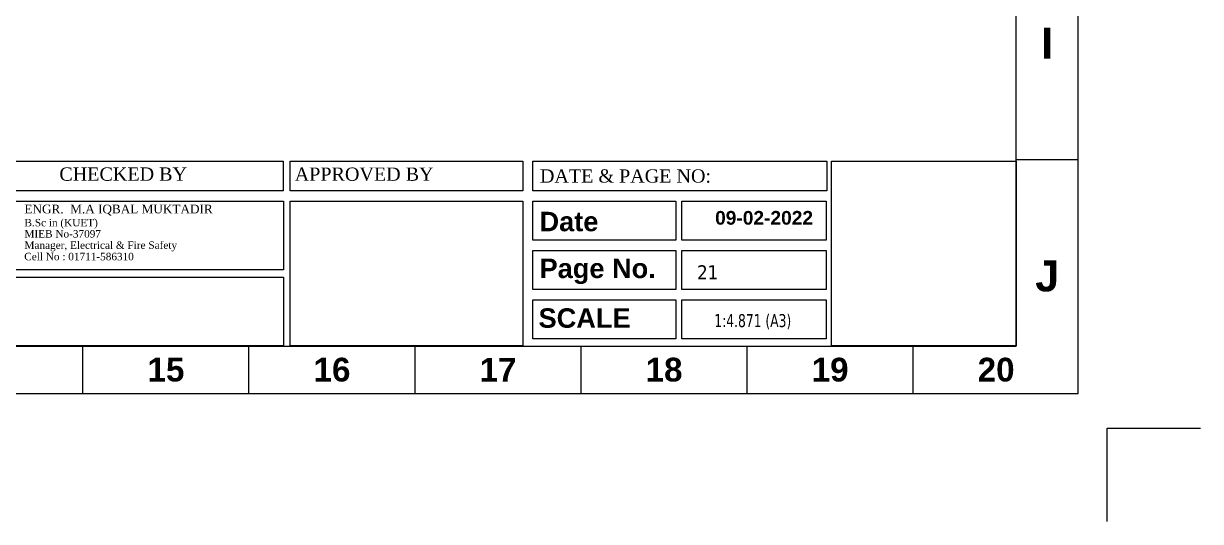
# Model space of a CAD drawing. Header units: inches. Extents: x -98933 to 1585249, y -3352739 to 192771.
# Drawn here: x 63339 to 64023, y 49357 to 49646 of the extents above; entities that cross this region are included whole.
import ezdxf

# ---------------------------------------------------------------- set-up
doc = ezdxf.new("R2010")
doc.units = ezdxf.units.IN
doc.header["$MEASUREMENT"] = 0
doc.layers.get('Defpoints').update_dxf_attribs({"lineweight": 0})
doc.layers.add('-TB', color=7, linetype='Continuous')
for name, color, linetype, lineweight in [('FF-VALVES', 170, 'Continuous', 18), ('Inline', 7, 'Continuous', 0), ('Outline', 7, 'Continuous', 0), ('Scale', 7, 'Continuous', 0), ('Scale_Text', 7, 'Continuous', 0), ('TEXT_TITLEBOX', 7, 'Continuous', 13), ('Titelblk', 7, 'Continuous', 25), ('TITLE', 7, 'Continuous', 20)]:
    doc.layers.add(name, color=color, linetype=linetype, lineweight=lineweight)
doc.styles.add('arial narrow', font='tahoma.ttf')
doc.styles.add('SHT-TEXT-1', font='times.ttf', dxfattribs={"height": 12})
doc.styles.get("Standard").update_dxf_attribs({"font": 'arialbd.ttf', "height": 24})

# ---------------------------------------------------------------- blocks, each defined once
blk = doc.blocks.new('PAGE')
at = {"layer": 'Inline', "color": 252, "lineweight": 15}
blk.add_lwpolyline([(178051640.63, 22656441.11), (178051640.63, 22657235.79), (178050505.36, 22657235.79), (178050505.36, 22656441.11)], close=True, dxfattribs=at)
at = {"layer": 'Outline', "color": 252, "lineweight": 15}
for p, q in [((178051662.57, 22656424.24), (178051662.57, 22657252.66)), ((178050483.42, 22656424.24), (178051662.57, 22656424.24))]:
    blk.add_line(p, q, dxfattribs=at)
at = {"layer": 'Scale', "color": 252, "lineweight": 9}
for p, q in [((178051640.63, 22656507.32), (178051662.57, 22656507.32)), ((178051640.63, 22656507.32), (178051662.57, 22656507.32)), ((178051640.63, 22656507.32), (178051662.57, 22656507.32)), ((178051308.99, 22656424.24), (178051308.99, 22656441.11)), ((178051367.98, 22656424.24), (178051367.98, 22656441.11)), ((178051426.98, 22656424.24), (178051426.98, 22656441.11)), ((178051485.98, 22656424.24), (178051485.98, 22656441.11)), ((178051544.98, 22656424.24), (178051544.98, 22656441.11)), ((178051603.97, 22656424.24), (178051603.97, 22656441.11))]:
    blk.add_line(p, q, dxfattribs=at)
at = {"layer": 'Scale_Text', "color": 252, "lineweight": 13, "attachment_point": 5}
for s, insert, char_height, width in [('I', (178051651.6, 22656548.71), 10.97, 8.3603), ('J', (178051651.6, 22656465.93), 10.97, 8.3603), ('15', (178051338.49, 22656432.67), 8.435, 2.5102), ('16', (178051397.48, 22656432.67), 8.435, 2.5102), ('17', (178051456.48, 22656432.67), 8.435, 2.5102), ('18', (178051515.48, 22656432.67), 8.435, 2.5102), ('19', (178051574.48, 22656432.67), 8.435, 2.5102), ('20', (178051633.47, 22656432.67), 8.435, 2.5102)]:
    blk.add_mtext(s, dxfattribs=dict(at, insert=insert, char_height=char_height, width=width))
blk = doc.blocks.new('Title')
at = {"layer": 'Defpoints', "color": 1, "ltscale": 10}
blk.add_lwpolyline([(-98623, -88042.4), (-98623, -87942.4), (-98523, -87942.4)], dxfattribs=at)
at = {"layer": 'Titelblk', "color": 3, "linetype": 'Continuous', "lineweight": 0, "xscale": 3.014611567961765, "yscale": 3.014611567959946, "zscale": 3.014611567966516}
blk.add_blockref('PAGE', (-536855255.8, -68388224), dxfattribs=at)

msp = doc.modelspace()

# ---------------------------------------------------------------- linework, layer by layer
at = {"layer": 'TEXT_TITLEBOX'}
for p, q in [((63290.69, 49565.91), (63490.04, 49565.91)), ((63490.04, 49565.91), (63490.04, 49548.64)), ((63494.13, 49548.64), (63494.13, 49565.91)), ((63494.13, 49565.91), (63629.2, 49565.91)), ((63629.2, 49565.91), (63629.2, 49548.64)), ((63635, 49548.64), (63635, 49565.91)), ((63635, 49565.91), (63806.03, 49565.91)), ((63806.03, 49565.91), (63806.03, 49548.64)), ((63808.57, 49458.47), (63808.57, 49565.91)), ((63808.57, 49565.91), (63916.02, 49565.91)), ((63916.02, 49565.91), (63916.02, 49458.47)), ((63490.04, 49548.64), (63290.69, 49548.64)), ((63629.2, 49548.64), (63494.13, 49548.64)), ((63806.03, 49548.64), (63635, 49548.64)), ((63290.76, 49542.57), (63490.1, 49542.57)), ((63490.1, 49542.57), (63490.1, 49502.66)), ((63494.13, 49458.47), (63494.13, 49542.57)), ((63494.13, 49542.57), (63629.2, 49542.57)), ((63629.2, 49542.57), (63629.2, 49458.47)), ((63635, 49519.95), (63635, 49542.57)), ((63635, 49542.57), (63718.15, 49542.57)), ((63718.15, 49542.57), (63718.15, 49519.95)), ((63721.69, 49519.95), (63721.69, 49542.57)), ((63721.69, 49542.57), (63805.59, 49542.57)), ((63805.59, 49542.57), (63805.59, 49519.95)), ((63718.15, 49519.95), (63635, 49519.95)), ((63805.59, 49519.95), (63721.69, 49519.95)), ((63635, 49491.26), (63635, 49513.88)), ((63635, 49513.88), (63718.15, 49513.88)), ((63718.15, 49513.88), (63718.15, 49491.26)), ((63721.69, 49491.26), (63721.69, 49513.88)), ((63721.69, 49513.88), (63805.59, 49513.88)), ((63805.59, 49513.88), (63805.59, 49491.26)), ((63490.1, 49502.66), (63290.76, 49502.66)), ((63290.76, 49498.38), (63490.1, 49498.38)), ((63490.1, 49498.38), (63490.1, 49458.47)), ((63718.15, 49491.26), (63635, 49491.26)), ((63805.59, 49491.26), (63721.69, 49491.26)), ((63635, 49462.57), (63635, 49485.19)), ((63635, 49485.19), (63718.15, 49485.19)), ((63718.15, 49485.19), (63718.15, 49462.57)), ((63721.69, 49462.57), (63721.69, 49485.19)), ((63721.69, 49485.19), (63805.59, 49485.19)), ((63805.59, 49485.19), (63805.59, 49462.57)), ((63718.15, 49462.57), (63635, 49462.57)), ((63805.59, 49462.57), (63721.69, 49462.57)), ((63490.1, 49458.47), (63290.76, 49458.47)), ((63629.2, 49458.47), (63494.13, 49458.47)), ((63916.02, 49458.47), (63808.57, 49458.47))]:
    msp.add_line(p, q, dxfattribs=at)

# ---------------------------------------------------------------- block references
at = {"layer": 'TITLE', "xscale": 0.5425392190591083, "yscale": 0.5425392190518323, "zscale": 0.5425392145730539}
msp.add_blockref('Title', (117475.65, 97122.98), dxfattribs=at)

# ---------------------------------------------------------------- texts
at = {"layer": '-TB', "lineweight": 0, "insert": (63730.59, 49505.37), "char_height": 8.106, "width": 41.7238, "attachment_point": 1, "style": 'arial narrow'}
msp.add_mtext('21', dxfattribs=at)
at = {"layer": 'FF-VALVES', "color": 7, "style": 'arial narrow', "width": 0.8}
msp.add_text('1:4.871 (A3)', height=7.5742, dxfattribs=at).set_placement((63740.54, 49469.43))
at = {"layer": 'TEXT_TITLEBOX', "lineweight": 25, "style": 'SHT-TEXT-1'}
for s, height, p in [('CHECKED BY', 7.722, (63359.9, 49554.47)), ('APPROVED BY', 7.7219, (63496.69, 49554.43)), ('DATE & PAGE NO:', 7.7219, (63639.19, 49553.37)), ('ENGR.  M.A IQBAL MUKTADIR', 5.0752, (63339.58, 49535.51)), ('B.Sc in (KUET)', 4.3248, (63339.63, 49527.97)), ('MIEB No-37097', 4.3248, (63339.63, 49521.48)), ('Manager, Electrical & Fire Safety', 4.3248, (63339.63, 49514.88)), ('Cell No : 01711-586310', 4.3248, (63339.5, 49508.28))]:
    msp.add_text(s, height=height, dxfattribs=at).set_placement(p)
at = {"layer": 'TEXT_TITLEBOX', "lineweight": 25}
for s, height, p in [('Date', 11.303, (63638.96, 49525.12)), ('09-02-2022', 7.966, (63741, 49528.94)), ('Page No.', 11.303, (63638.97, 49497.92))]:
    msp.add_text(s, height=height, dxfattribs=at).set_placement(p)
at = {"layer": 'TEXT_TITLEBOX', "color": 1, "lineweight": 25}
msp.add_text('SCALE', height=11.303, dxfattribs=at).set_placement((63638.38, 49469.06))

doc.saveas('drawing.dxf')
